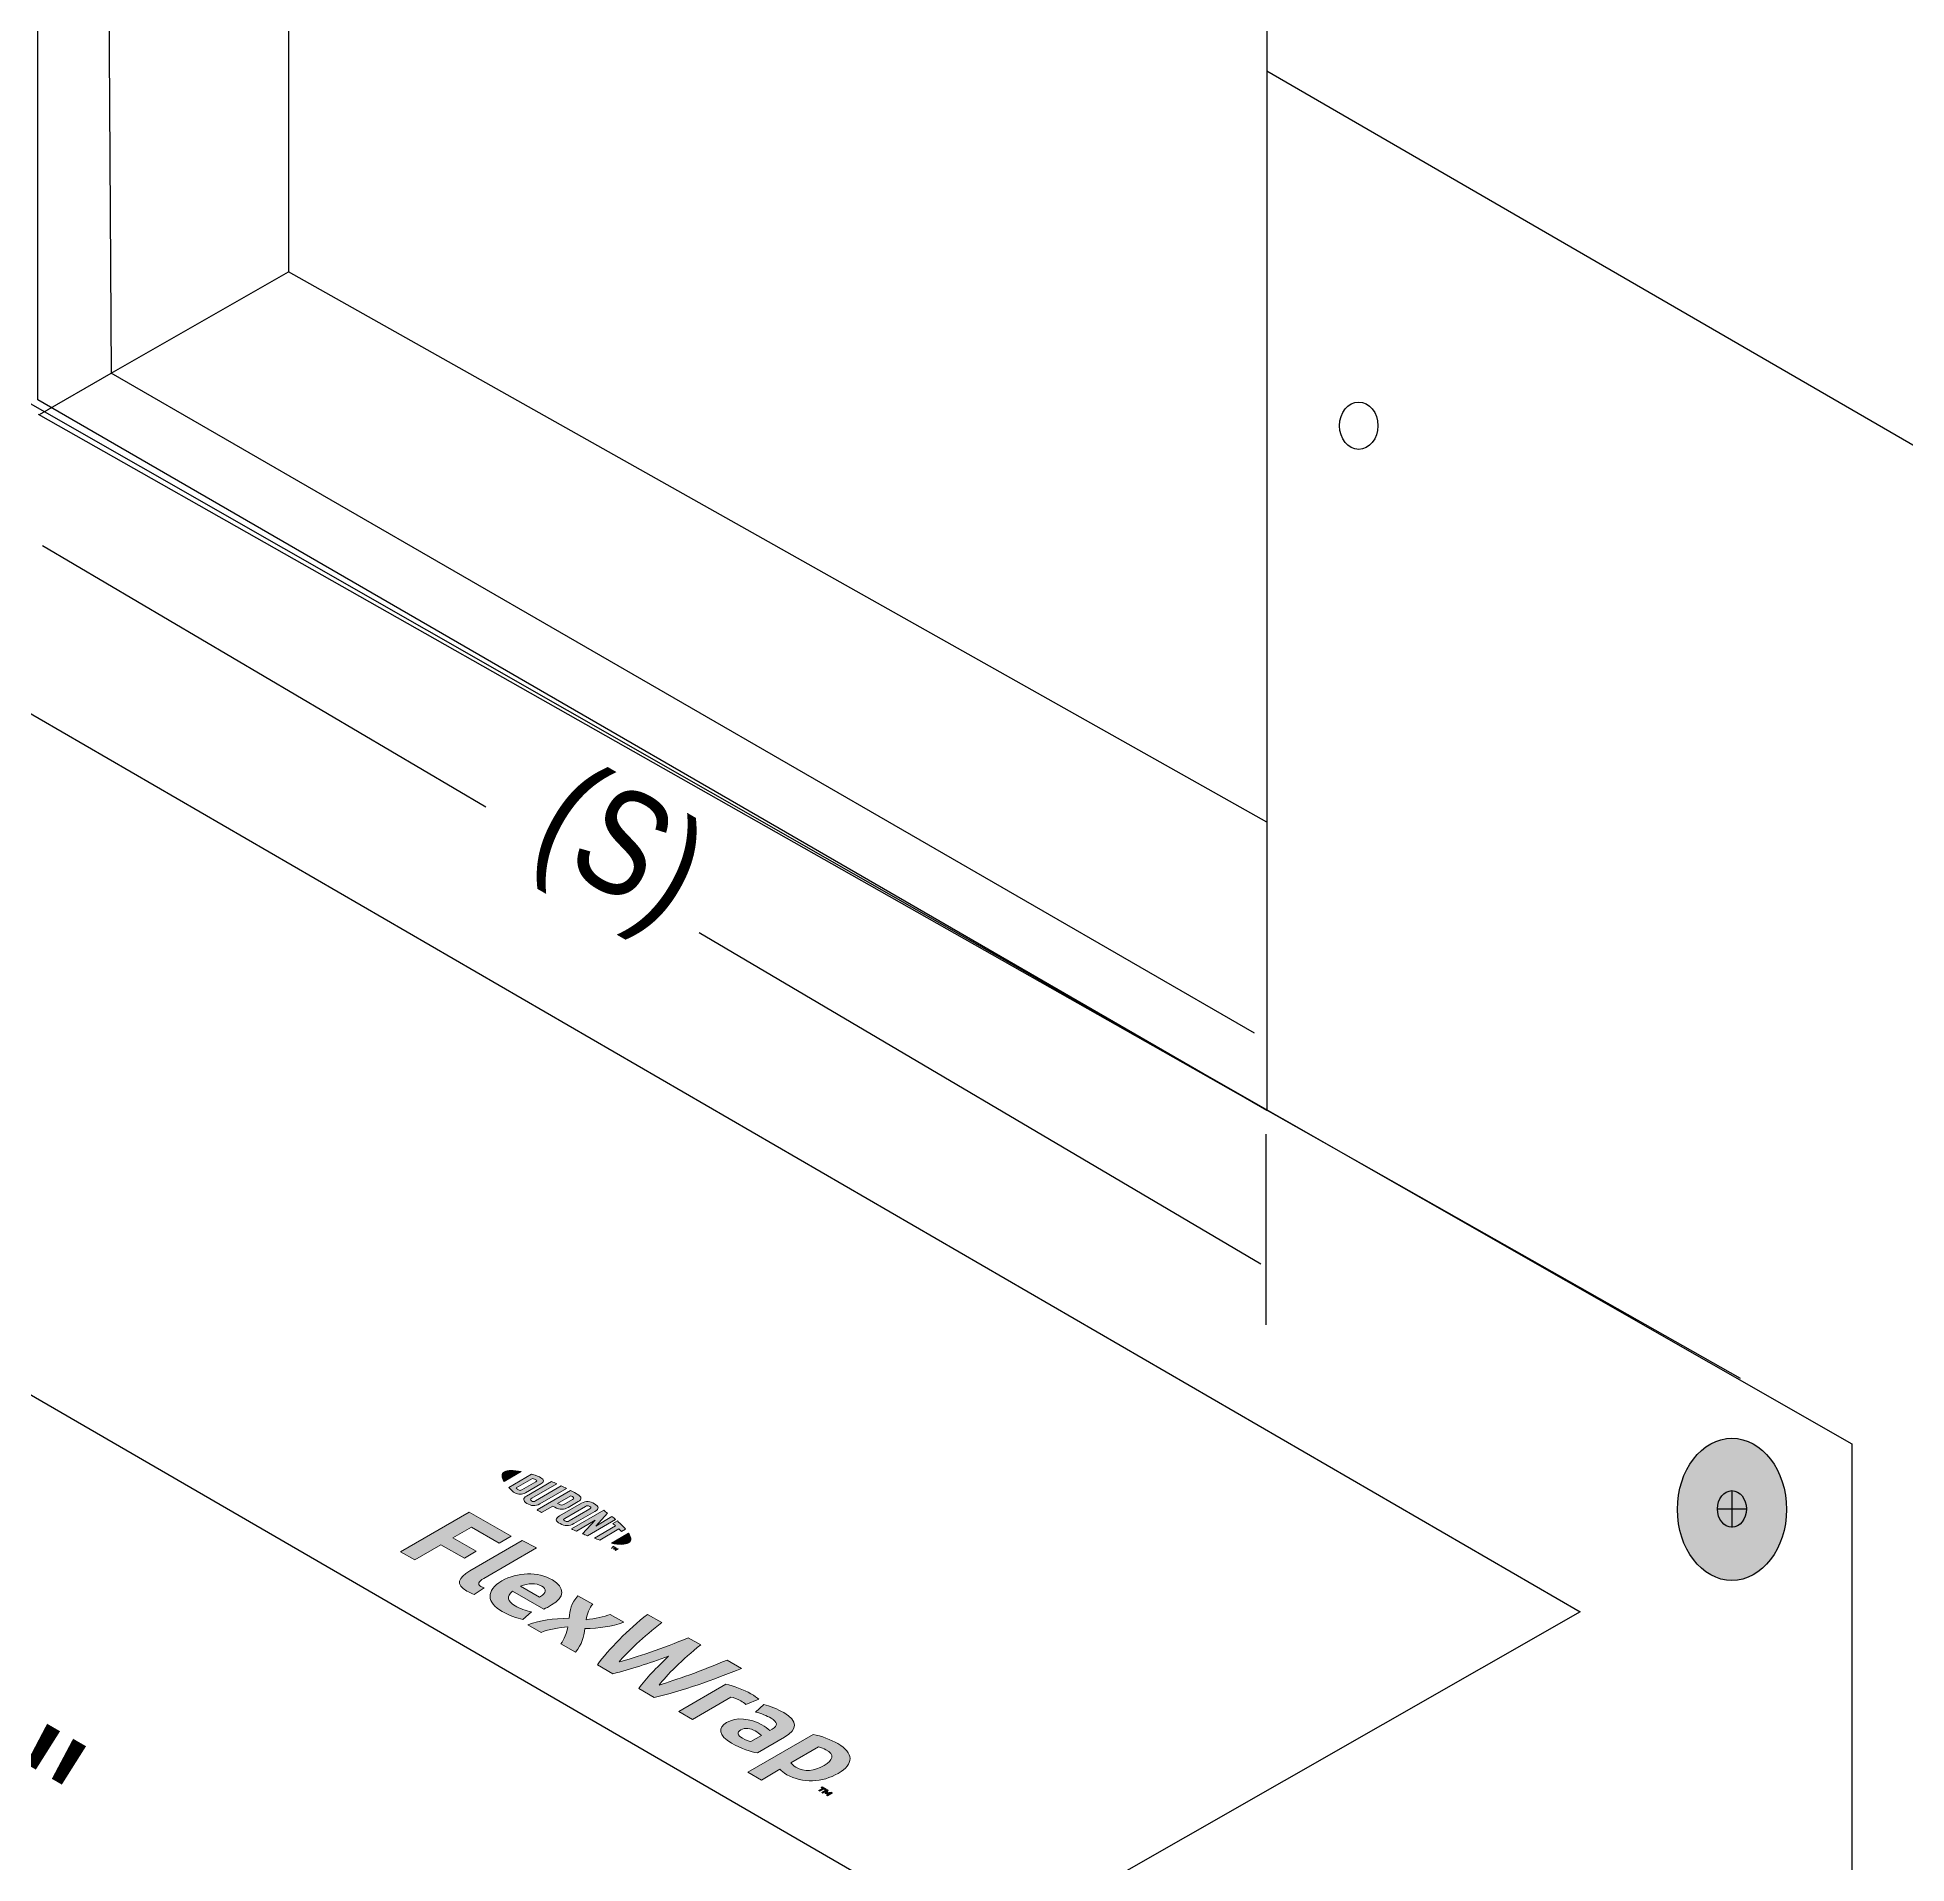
# Model space of a CAD drawing. Extents: x -1140 to 5605, y -816 to 2382.
# Drawn here: x 333.9 to 459.5, y -29.3 to 93.5 of the extents above; entities that cross this region are included whole.
import ezdxf

# ---------------------------------------------------------------- set-up
doc = ezdxf.new("R2010")
doc.units = 0
doc.header["$MEASUREMENT"] = 0
doc.linetypes.add('AI-Linetype-8', pattern=[86.381111, 43.190556, -8.638111, 8.638111, -8.638111, 8.638111, -8.638111])
doc.linetypes.add('AI-Linetype-9', pattern=[86.381111, 43.190556, -8.638111, 8.638111, -8.638111, 8.638111, -8.638111])
for name, color, linetype, lineweight in [('G-ANNO-TTLB', 7, 'Continuous', 0), ('LOGOS', 7, 'Continuous', 0), ('TYVEK', 7, 'Continuous', 0), ('wall scratch', 7, 'Continuous', 0)]:
    doc.layers.add(name, color=color, linetype=linetype, lineweight=lineweight)

# ---------------------------------------------------------------- blocks, each defined once
blk = doc.blocks.new('Block_39')
at = {"layer": 'wall scratch', "color": 18, "lineweight": 25, "true_color": 0x000000}
blk.add_ellipse((422.7, 67.39), major_axis=(0, 1.59), ratio=0.812499, dxfattribs=at)
blk = doc.blocks.new('Block_66')
at = {"layer": 'TYVEK', "color": 1, "lineweight": 25, "true_color": 0xff0000}
for points in [[(352.29, 45.03)], [(434.87, -2.64)]]:
    blk.add_lwpolyline(points, dxfattribs=at)
blk = doc.blocks.new('Block_74')
at = {"layer": 'TYVEK', "color": 2, "lineweight": 25, "true_color": 0xffff00}
for p in [(337.79, 238.32), (415.69, 26.54)]:
    blk.add_line(p, (338.82, 70.93), dxfattribs=at)
blk = doc.blocks.new('Block_75')
at = {"layer": 'TYVEK', "color": 1, "lineweight": 25, "true_color": 0xff0000}
for points in [[(365.79, 49.76)], [(448.37, 2.08)]]:
    blk.add_lwpolyline(points, dxfattribs=at)
blk = doc.blocks.new('Block_451')
at = {"layer": 'LOGOS', "true_color": 0x000000, "transparency": 33554687}
h = blk.add_hatch(color=18, dxfattribs=at)
h.dxf.hatch_style = 2
edge = h.paths.add_edge_path()
edge.add_spline(control_points=[(358.28, -8.33), (358.28, -8.33), (362.89, -5.66), (362.89, -5.66), (362.89, -5.66), (365.72, -7.28), (365.72, -7.28), (365.72, -7.28), (364.92, -7.75), (364.92, -7.75), (364.92, -7.75), (363.04, -6.67), (363.04, -6.67), (363.04, -6.67), (361.79, -7.39), (361.79, -7.39), (361.79, -7.39), (363.37, -8.3), (363.37, -8.3), (363.37, -8.3), (362.57, -8.77), (362.57, -8.77), (362.57, -8.77), (360.99, -7.86), (360.99, -7.86), (360.99, -7.86), (359.23, -8.88), (359.23, -8.88), (359.23, -8.88), (358.28, -8.33), (358.28, -8.33)], knot_values=[0, 0, 0, 0, 1, 1, 1, 2, 2, 2, 3, 3, 3, 4, 4, 4, 5, 5, 5, 6, 6, 6, 7, 7, 7, 8, 8, 8, 9, 9, 9, 10, 10, 10, 10], degree=3, periodic=0)
h = blk.add_hatch(color=18, dxfattribs=at)
h.dxf.hatch_style = 2
edge = h.paths.add_edge_path()
edge.add_spline(control_points=[(363.87, -10.13), (363.52, -10.34), (363.42, -10.5), (363.68, -10.66), (363.75, -10.7), (363.82, -10.73), (363.9, -10.76), (363.9, -10.76), (363.24, -11.21), (363.24, -11.21), (363.09, -11.15), (362.86, -11.05), (362.73, -10.97), (361.96, -10.54), (362.15, -10.07), (362.94, -9.62), (362.94, -9.62), (366.46, -7.57), (366.46, -7.57), (366.46, -7.57), (367.43, -8.07), (367.43, -8.07), (367.43, -8.07), (363.87, -10.13), (363.87, -10.13)], knot_values=[0, 0, 0, 0, 1, 1, 1, 2, 2, 2, 3, 3, 3, 4, 4, 4, 5, 5, 5, 6, 6, 6, 7, 7, 7, 8, 8, 8, 8], degree=3, periodic=0)
h = blk.add_hatch(color=18, dxfattribs=at)
h.dxf.hatch_style = 2
edge = h.paths.add_edge_path()
edge.add_spline(control_points=[(366.35, -10.65), (366.35, -10.65), (367.62, -11.38), (367.62, -11.38), (367.62, -11.38), (367.7, -11.33), (367.7, -11.33), (368.06, -11.12), (368.13, -10.85), (367.77, -10.64), (367.38, -10.42), (366.86, -10.43), (366.35, -10.65)], knot_values=[0, 0, 0, 0, 1, 1, 1, 2, 2, 2, 3, 3, 3, 4, 4, 4, 4], degree=3, periodic=0)
edge = h.paths.add_edge_path()
edge.add_spline(control_points=[(366.51, -12.89), (366.09, -12.8), (365.56, -12.6), (365.12, -12.35), (364.06, -11.74), (364, -10.93), (365.09, -10.29), (366.14, -9.69), (367.52, -9.66), (368.49, -10.22), (369.36, -10.72), (369.32, -11.4), (368.44, -11.91), (368.24, -12.03), (368.06, -12.12), (367.91, -12.19), (367.91, -12.19), (365.81, -10.98), (365.81, -10.98), (365.37, -11.34), (365.45, -11.66), (365.98, -11.96), (366.31, -12.15), (366.69, -12.28), (367.09, -12.38), (367.09, -12.38), (366.51, -12.89), (366.51, -12.89)], knot_values=[0, 0, 0, 0, 1, 1, 1, 2, 2, 2, 3, 3, 3, 4, 4, 4, 5, 5, 5, 6, 6, 6, 7, 7, 7, 8, 8, 8, 9, 9, 9, 9], degree=3, periodic=0)
h = blk.add_hatch(color=18, dxfattribs=at)
h.dxf.hatch_style = 2
edge = h.paths.add_edge_path()
edge.add_spline(control_points=[(369.61, -12.8), (369.65, -12.26), (369.75, -11.79), (370.21, -11.29), (370.21, -11.29), (371.2, -11.86), (371.2, -11.86), (370.99, -12.08), (370.83, -12.51), (370.75, -12.9), (371.36, -12.83), (371.96, -12.72), (372.37, -12.54), (372.37, -12.54), (373.3, -13.07), (373.3, -13.07), (372.44, -13.37), (371.67, -13.48), (370.67, -13.49), (370.61, -14.07), (370.48, -14.53), (370.05, -15.09), (370.05, -15.09), (369.06, -14.52), (369.06, -14.52), (369.29, -14.23), (369.45, -13.75), (369.53, -13.38), (368.92, -13.44), (368.29, -13.54), (367.73, -13.75), (367.73, -13.75), (366.84, -13.24), (366.84, -13.24), (367.69, -12.94), (368.53, -12.81), (369.61, -12.8)], knot_values=[0, 0, 0, 0, 1, 1, 1, 2, 2, 2, 3, 3, 3, 4, 4, 4, 5, 5, 5, 6, 6, 6, 7, 7, 7, 8, 8, 8, 9, 9, 9, 10, 10, 10, 11, 11, 11, 12, 12, 12, 12], degree=3, periodic=0)
h = blk.add_hatch(color=18, dxfattribs=at)
h.dxf.hatch_style = 2
edge = h.paths.add_edge_path()
edge.add_spline(control_points=[(380.23, -15.61), (380.23, -15.61), (381.2, -16.17), (381.2, -16.17), (379.41, -16.91), (377.16, -17.71), (375.34, -18.12), (375.34, -18.12), (374.29, -17.52), (374.29, -17.52), (374.79, -16.86), (375.47, -16.13), (376.3, -15.36), (374.97, -15.84), (373.71, -16.24), (372.56, -16.53), (372.56, -16.53), (371.52, -15.93), (371.52, -15.93), (372.25, -14.89), (373.59, -13.57), (374.88, -12.54), (374.88, -12.54), (375.84, -13.09), (375.84, -13.09), (374.66, -14.01), (373.47, -15.13), (372.97, -15.74), (374.03, -15.45), (375.99, -14.83), (377.61, -14.11), (377.61, -14.11), (378.46, -14.6), (378.46, -14.6), (377.23, -15.54), (376.14, -16.67), (375.67, -17.29), (376.7, -16.99), (378.64, -16.3), (380.23, -15.61)], knot_values=[0, 0, 0, 0, 1, 1, 1, 2, 2, 2, 3, 3, 3, 4, 4, 4, 5, 5, 5, 6, 6, 6, 7, 7, 7, 8, 8, 8, 9, 9, 9, 10, 10, 10, 11, 11, 11, 12, 12, 12, 13, 13, 13, 13], degree=3, periodic=0)
h = blk.add_hatch(color=18, dxfattribs=at)
h.dxf.hatch_style = 2
edge = h.paths.add_edge_path()
edge.add_spline(control_points=[(381.83, -17.88), (382.07, -18.01), (382.27, -18.16), (382.37, -18.25), (382.37, -18.25), (381.49, -18.61), (381.49, -18.61), (381.42, -18.52), (381.29, -18.43), (381.16, -18.35), (380.91, -18.21), (380.7, -18.14), (380.49, -18.1), (380.49, -18.1), (377.91, -19.6), (377.91, -19.6), (377.91, -19.6), (376.99, -19.07), (376.99, -19.07), (376.99, -19.07), (380.15, -17.24), (380.15, -17.24), (380.68, -17.35), (381.35, -17.6), (381.83, -17.88)], knot_values=[0, 0, 0, 0, 1, 1, 1, 2, 2, 2, 3, 3, 3, 4, 4, 4, 5, 5, 5, 6, 6, 6, 7, 7, 7, 8, 8, 8, 8], degree=3, periodic=0)
h = blk.add_hatch(color=18, dxfattribs=at)
h.dxf.hatch_style = 2
edge = h.paths.add_edge_path()
edge.add_spline(control_points=[(381.84, -21.09), (381.84, -21.09), (382.54, -20.68), (382.54, -20.68), (382.42, -20.57), (382.28, -20.47), (382.12, -20.38), (381.82, -20.2), (381.46, -20.13), (381.15, -20.31), (380.87, -20.47), (380.93, -20.67), (381.28, -20.87), (381.48, -20.99), (381.68, -21.06), (381.84, -21.09)], knot_values=[0, 0, 0, 0, 1, 1, 1, 2, 2, 2, 3, 3, 3, 4, 4, 4, 5, 5, 5, 5], degree=3, periodic=0)
edge = h.paths.add_edge_path()
edge.add_spline(control_points=[(380.53, -21.2), (379.62, -20.68), (379.61, -20.16), (380.2, -19.81), (380.85, -19.43), (381.77, -19.52), (382.58, -19.97), (382.76, -20.08), (382.97, -20.23), (383.11, -20.34), (383.11, -20.34), (383.27, -20.25), (383.27, -20.25), (383.67, -20.02), (383.63, -19.78), (383.19, -19.52), (382.89, -19.35), (382.54, -19.2), (382.15, -19.11), (382.15, -19.11), (382.7, -18.6), (382.7, -18.6), (383.1, -18.7), (383.64, -18.91), (384.04, -19.15), (385.02, -19.71), (384.99, -20.28), (384.1, -20.8), (384.1, -20.8), (382.27, -21.86), (382.27, -21.86), (381.86, -21.78), (381.2, -21.58), (380.53, -21.2)], knot_values=[0, 0, 0, 0, 1, 1, 1, 2, 2, 2, 3, 3, 3, 4, 4, 4, 5, 5, 5, 6, 6, 6, 7, 7, 7, 8, 8, 8, 9, 9, 9, 10, 10, 10, 11, 11, 11, 11], degree=3, periodic=0)
h = blk.add_hatch(color=18, dxfattribs=at)
h.dxf.hatch_style = 2
edge = h.paths.add_edge_path()
edge.add_spline(control_points=[(384.86, -22.82), (385.45, -23.15), (386.08, -23.1), (386.75, -22.71), (387.35, -22.36), (387.49, -21.99), (386.88, -21.64), (386.72, -21.55), (386.57, -21.5), (386.37, -21.45), (386.37, -21.45), (384.53, -22.52), (384.53, -22.52), (384.6, -22.62), (384.67, -22.71), (384.86, -22.82)], knot_values=[0, 0, 0, 0, 1, 1, 1, 2, 2, 2, 3, 3, 3, 4, 4, 4, 5, 5, 5, 5], degree=3, periodic=0)
edge = h.paths.add_edge_path()
edge.add_spline(control_points=[(384.26, -23.32), (384.03, -23.19), (383.89, -23.08), (383.79, -22.95), (383.79, -22.95), (382.54, -23.68), (382.54, -23.68), (382.54, -23.68), (381.63, -23.16), (381.63, -23.16), (381.63, -23.16), (386.02, -20.61), (386.02, -20.61), (386.57, -20.72), (387.21, -20.96), (387.68, -21.23), (388.77, -21.86), (388.76, -22.62), (387.71, -23.23), (386.63, -23.85), (385.3, -23.92), (384.26, -23.32)], knot_values=[0, 0, 0, 0, 1, 1, 1, 2, 2, 2, 3, 3, 3, 4, 4, 4, 5, 5, 5, 6, 6, 6, 7, 7, 7, 7], degree=3, periodic=0)
h = blk.add_hatch(color=18, dxfattribs=at)
h.dxf.hatch_style = 2
edge = h.paths.add_edge_path()
edge.add_spline(control_points=[(387.03, -24.38), (386.99, -24.44), (386.96, -24.49), (386.94, -24.55), (387.04, -24.54), (387.12, -24.52), (387.24, -24.49), (387.24, -24.49), (387.33, -24.55), (387.33, -24.55), (387.33, -24.55), (386.99, -24.75), (386.99, -24.75), (386.99, -24.75), (386.91, -24.7), (386.91, -24.7), (386.91, -24.7), (387.07, -24.61), (387.07, -24.61), (387.07, -24.61), (387.12, -24.58), (387.12, -24.58), (387.05, -24.59), (386.96, -24.61), (386.89, -24.61), (386.89, -24.61), (386.83, -24.58), (386.83, -24.58), (386.84, -24.54), (386.86, -24.49), (386.89, -24.44), (386.89, -24.44), (386.84, -24.47), (386.84, -24.47), (386.84, -24.47), (386.68, -24.57), (386.68, -24.57), (386.68, -24.57), (386.6, -24.52), (386.6, -24.52), (386.6, -24.52), (386.94, -24.32), (386.94, -24.32), (386.94, -24.32), (387.03, -24.38), (387.03, -24.38)], knot_values=[0, 0, 0, 0, 1, 1, 1, 2, 2, 2, 3, 3, 3, 4, 4, 4, 5, 5, 5, 6, 6, 6, 7, 7, 7, 8, 8, 8, 9, 9, 9, 10, 10, 10, 11, 11, 11, 12, 12, 12, 13, 13, 13, 14, 14, 14, 15, 15, 15, 15], degree=3, periodic=0)
edge = h.paths.add_edge_path()
edge.add_spline(control_points=[(386.64, -24.24), (386.64, -24.24), (386.55, -24.18), (386.55, -24.18), (386.55, -24.18), (386.62, -24.14), (386.62, -24.14), (386.62, -24.14), (386.9, -24.3), (386.9, -24.3), (386.9, -24.3), (386.82, -24.34), (386.82, -24.34), (386.82, -24.34), (386.73, -24.29), (386.73, -24.29), (386.73, -24.29), (386.47, -24.44), (386.47, -24.44), (386.47, -24.44), (386.37, -24.39), (386.37, -24.39), (386.37, -24.39), (386.64, -24.24), (386.64, -24.24)], knot_values=[0, 0, 0, 0, 1, 1, 1, 2, 2, 2, 3, 3, 3, 4, 4, 4, 5, 5, 5, 6, 6, 6, 7, 7, 7, 8, 8, 8, 8], degree=3, periodic=0)
at = {"layer": 'LOGOS'}
for points, knots in [([(358.28, -8.33), (358.28, -8.33), (362.89, -5.66), (362.89, -5.66), (362.89, -5.66), (365.72, -7.28), (365.72, -7.28), (365.72, -7.28), (364.92, -7.75), (364.92, -7.75), (364.92, -7.75), (363.04, -6.67), (363.04, -6.67), (363.04, -6.67), (361.79, -7.39), (361.79, -7.39), (361.79, -7.39), (363.37, -8.3), (363.37, -8.3), (363.37, -8.3), (362.57, -8.77), (362.57, -8.77), (362.57, -8.77), (360.99, -7.86), (360.99, -7.86), (360.99, -7.86), (359.23, -8.88), (359.23, -8.88), (359.23, -8.88), (358.28, -8.33), (358.28, -8.33)], [0, 0, 0, 0, 1, 1, 1, 2, 2, 2, 3, 3, 3, 4, 4, 4, 5, 5, 5, 6, 6, 6, 7, 7, 7, 8, 8, 8, 9, 9, 9, 10, 10, 10, 10]), ([(363.87, -10.13), (363.52, -10.34), (363.42, -10.5), (363.68, -10.66), (363.75, -10.7), (363.82, -10.73), (363.9, -10.76), (363.9, -10.76), (363.24, -11.21), (363.24, -11.21), (363.09, -11.15), (362.86, -11.05), (362.73, -10.97), (361.96, -10.54), (362.15, -10.07), (362.94, -9.62), (362.94, -9.62), (366.46, -7.57), (366.46, -7.57), (366.46, -7.57), (367.43, -8.07), (367.43, -8.07), (367.43, -8.07), (363.87, -10.13), (363.87, -10.13)], [0, 0, 0, 0, 1, 1, 1, 2, 2, 2, 3, 3, 3, 4, 4, 4, 5, 5, 5, 6, 6, 6, 7, 7, 7, 8, 8, 8, 8]), ([(366.51, -12.89), (366.09, -12.8), (365.56, -12.6), (365.12, -12.35), (364.06, -11.74), (364, -10.93), (365.09, -10.29), (366.14, -9.69), (367.52, -9.66), (368.49, -10.22), (369.36, -10.72), (369.32, -11.4), (368.44, -11.91), (368.24, -12.03), (368.06, -12.12), (367.91, -12.19), (367.91, -12.19), (365.81, -10.98), (365.81, -10.98), (365.37, -11.34), (365.45, -11.66), (365.98, -11.96), (366.31, -12.15), (366.69, -12.28), (367.09, -12.38), (367.09, -12.38), (366.51, -12.89), (366.51, -12.89)], [0, 0, 0, 0, 1, 1, 1, 2, 2, 2, 3, 3, 3, 4, 4, 4, 5, 5, 5, 6, 6, 6, 7, 7, 7, 8, 8, 8, 9, 9, 9, 9]), ([(366.35, -10.65), (366.35, -10.65), (367.62, -11.38), (367.62, -11.38), (367.62, -11.38), (367.7, -11.33), (367.7, -11.33), (368.06, -11.12), (368.13, -10.85), (367.77, -10.64), (367.38, -10.42), (366.86, -10.43), (366.35, -10.65)], [0, 0, 0, 0, 1, 1, 1, 2, 2, 2, 3, 3, 3, 4, 4, 4, 4]), ([(369.61, -12.8), (369.65, -12.26), (369.75, -11.79), (370.21, -11.29), (370.21, -11.29), (371.2, -11.86), (371.2, -11.86), (370.99, -12.08), (370.83, -12.51), (370.75, -12.9), (371.36, -12.83), (371.96, -12.72), (372.37, -12.54), (372.37, -12.54), (373.3, -13.07), (373.3, -13.07), (372.44, -13.37), (371.67, -13.48), (370.67, -13.49), (370.61, -14.07), (370.48, -14.53), (370.05, -15.09), (370.05, -15.09), (369.06, -14.52), (369.06, -14.52), (369.29, -14.23), (369.45, -13.75), (369.53, -13.38), (368.92, -13.44), (368.29, -13.54), (367.73, -13.75), (367.73, -13.75), (366.84, -13.24), (366.84, -13.24), (367.69, -12.94), (368.53, -12.81), (369.61, -12.8)], [0, 0, 0, 0, 1, 1, 1, 2, 2, 2, 3, 3, 3, 4, 4, 4, 5, 5, 5, 6, 6, 6, 7, 7, 7, 8, 8, 8, 9, 9, 9, 10, 10, 10, 11, 11, 11, 12, 12, 12, 12]), ([(380.23, -15.61), (380.23, -15.61), (381.2, -16.17), (381.2, -16.17), (379.41, -16.91), (377.16, -17.71), (375.34, -18.12), (375.34, -18.12), (374.29, -17.52), (374.29, -17.52), (374.79, -16.86), (375.47, -16.13), (376.3, -15.36), (374.97, -15.84), (373.71, -16.24), (372.56, -16.53), (372.56, -16.53), (371.52, -15.93), (371.52, -15.93), (372.25, -14.89), (373.59, -13.57), (374.88, -12.54), (374.88, -12.54), (375.84, -13.09), (375.84, -13.09), (374.66, -14.01), (373.47, -15.13), (372.97, -15.74), (374.03, -15.45), (375.99, -14.83), (377.61, -14.11), (377.61, -14.11), (378.46, -14.6), (378.46, -14.6), (377.23, -15.54), (376.14, -16.67), (375.67, -17.29), (376.7, -16.99), (378.64, -16.3), (380.23, -15.61)], [0, 0, 0, 0, 1, 1, 1, 2, 2, 2, 3, 3, 3, 4, 4, 4, 5, 5, 5, 6, 6, 6, 7, 7, 7, 8, 8, 8, 9, 9, 9, 10, 10, 10, 11, 11, 11, 12, 12, 12, 13, 13, 13, 13]), ([(381.83, -17.88), (382.07, -18.01), (382.27, -18.16), (382.37, -18.25), (382.37, -18.25), (381.49, -18.61), (381.49, -18.61), (381.42, -18.52), (381.29, -18.43), (381.16, -18.35), (380.91, -18.21), (380.7, -18.14), (380.49, -18.1), (380.49, -18.1), (377.91, -19.6), (377.91, -19.6), (377.91, -19.6), (376.99, -19.07), (376.99, -19.07), (376.99, -19.07), (380.15, -17.24), (380.15, -17.24), (380.68, -17.35), (381.35, -17.6), (381.83, -17.88)], [0, 0, 0, 0, 1, 1, 1, 2, 2, 2, 3, 3, 3, 4, 4, 4, 5, 5, 5, 6, 6, 6, 7, 7, 7, 8, 8, 8, 8]), ([(380.53, -21.2), (379.62, -20.68), (379.61, -20.16), (380.2, -19.81), (380.85, -19.43), (381.77, -19.52), (382.58, -19.97), (382.76, -20.08), (382.97, -20.23), (383.11, -20.34), (383.11, -20.34), (383.27, -20.25), (383.27, -20.25), (383.67, -20.02), (383.63, -19.78), (383.19, -19.52), (382.89, -19.35), (382.54, -19.2), (382.15, -19.11), (382.15, -19.11), (382.7, -18.6), (382.7, -18.6), (383.1, -18.7), (383.64, -18.91), (384.04, -19.15), (385.02, -19.71), (384.99, -20.28), (384.1, -20.8), (384.1, -20.8), (382.27, -21.86), (382.27, -21.86), (381.86, -21.78), (381.2, -21.58), (380.53, -21.2)], [0, 0, 0, 0, 1, 1, 1, 2, 2, 2, 3, 3, 3, 4, 4, 4, 5, 5, 5, 6, 6, 6, 7, 7, 7, 8, 8, 8, 9, 9, 9, 10, 10, 10, 11, 11, 11, 11]), ([(381.84, -21.09), (381.84, -21.09), (382.54, -20.68), (382.54, -20.68), (382.42, -20.57), (382.28, -20.47), (382.12, -20.38), (381.82, -20.2), (381.46, -20.13), (381.15, -20.31), (380.87, -20.47), (380.93, -20.67), (381.28, -20.87), (381.48, -20.99), (381.68, -21.06), (381.84, -21.09)], [0, 0, 0, 0, 1, 1, 1, 2, 2, 2, 3, 3, 3, 4, 4, 4, 5, 5, 5, 5]), ([(384.26, -23.32), (384.03, -23.19), (383.89, -23.08), (383.79, -22.95), (383.79, -22.95), (382.54, -23.68), (382.54, -23.68), (382.54, -23.68), (381.63, -23.16), (381.63, -23.16), (381.63, -23.16), (386.02, -20.61), (386.02, -20.61), (386.57, -20.72), (387.21, -20.96), (387.68, -21.23), (388.77, -21.86), (388.76, -22.62), (387.71, -23.23), (386.63, -23.85), (385.3, -23.92), (384.26, -23.32)], [0, 0, 0, 0, 1, 1, 1, 2, 2, 2, 3, 3, 3, 4, 4, 4, 5, 5, 5, 6, 6, 6, 7, 7, 7, 7]), ([(384.86, -22.82), (385.45, -23.15), (386.08, -23.1), (386.75, -22.71), (387.35, -22.36), (387.49, -21.99), (386.88, -21.64), (386.72, -21.55), (386.57, -21.5), (386.37, -21.45), (386.37, -21.45), (384.53, -22.52), (384.53, -22.52), (384.6, -22.62), (384.67, -22.71), (384.86, -22.82)], [0, 0, 0, 0, 1, 1, 1, 2, 2, 2, 3, 3, 3, 4, 4, 4, 5, 5, 5, 5]), ([(386.64, -24.24), (386.64, -24.24), (386.55, -24.18), (386.55, -24.18), (386.55, -24.18), (386.62, -24.14), (386.62, -24.14), (386.62, -24.14), (386.9, -24.3), (386.9, -24.3), (386.9, -24.3), (386.82, -24.34), (386.82, -24.34), (386.82, -24.34), (386.73, -24.29), (386.73, -24.29), (386.73, -24.29), (386.47, -24.44), (386.47, -24.44), (386.47, -24.44), (386.37, -24.39), (386.37, -24.39), (386.37, -24.39), (386.64, -24.24), (386.64, -24.24)], [0, 0, 0, 0, 1, 1, 1, 2, 2, 2, 3, 3, 3, 4, 4, 4, 5, 5, 5, 6, 6, 6, 7, 7, 7, 8, 8, 8, 8]), ([(387.03, -24.38), (386.99, -24.44), (386.96, -24.49), (386.94, -24.55), (387.04, -24.54), (387.12, -24.52), (387.24, -24.49), (387.24, -24.49), (387.33, -24.55), (387.33, -24.55), (387.33, -24.55), (386.99, -24.75), (386.99, -24.75), (386.99, -24.75), (386.91, -24.7), (386.91, -24.7), (386.91, -24.7), (387.07, -24.61), (387.07, -24.61), (387.07, -24.61), (387.12, -24.58), (387.12, -24.58), (387.05, -24.59), (386.96, -24.61), (386.89, -24.61), (386.89, -24.61), (386.83, -24.58), (386.83, -24.58), (386.84, -24.54), (386.86, -24.49), (386.89, -24.44), (386.89, -24.44), (386.84, -24.47), (386.84, -24.47), (386.84, -24.47), (386.68, -24.57), (386.68, -24.57), (386.68, -24.57), (386.6, -24.52), (386.6, -24.52), (386.6, -24.52), (386.94, -24.32), (386.94, -24.32), (386.94, -24.32), (387.03, -24.38), (387.03, -24.38)], [0, 0, 0, 0, 1, 1, 1, 2, 2, 2, 3, 3, 3, 4, 4, 4, 5, 5, 5, 6, 6, 6, 7, 7, 7, 8, 8, 8, 9, 9, 9, 10, 10, 10, 11, 11, 11, 12, 12, 12, 13, 13, 13, 14, 14, 14, 15, 15, 15, 15])]:
    blk.add_open_spline(points, degree=3, knots=knots, dxfattribs=at)
blk = doc.blocks.new('Block_452')
at = {"layer": 'LOGOS', "true_color": 0x000000, "transparency": 33554687}
h = blk.add_hatch(color=18, dxfattribs=at)
h.dxf.hatch_style = 2
edge = h.paths.add_edge_path()
edge.add_spline(control_points=[(365.26, -2.95), (365.05, -3.07), (365.05, -3.3), (365.25, -3.61), (365.25, -3.61), (366.4, -2.94), (366.4, -2.94), (365.87, -2.83), (365.47, -2.83), (365.26, -2.95)], knot_values=[0, 0, 0, 0, 1, 1, 1, 2, 2, 2, 3, 3, 3, 3], degree=3, periodic=0)
h = blk.add_hatch(color=18, dxfattribs=at)
h.dxf.hatch_style = 2
edge = h.paths.add_edge_path()
edge.add_spline(control_points=[(366.44, -4.17), (366.35, -4.22), (366.27, -4.21), (366.21, -4.17), (366.16, -4.15), (366.1, -4.09), (366.05, -4.04), (366.05, -4.04), (367.16, -3.4), (367.16, -3.4), (367.24, -3.43), (367.33, -3.46), (367.38, -3.49), (367.45, -3.53), (367.47, -3.58), (367.38, -3.63), (367.38, -3.63), (366.44, -4.17), (366.44, -4.17)], knot_values=[0, 0, 0, 0, 1, 1, 1, 2, 2, 2, 3, 3, 3, 4, 4, 4, 5, 5, 5, 6, 6, 6, 6], degree=3, periodic=0)
edge = h.paths.add_edge_path()
edge.add_spline(control_points=[(367.71, -3.35), (367.61, -3.29), (367.44, -3.22), (367.09, -3.12), (367.09, -3.12), (365.56, -4.01), (365.56, -4.01), (365.72, -4.18), (365.86, -4.31), (365.96, -4.37), (366.19, -4.5), (366.46, -4.49), (366.69, -4.36), (366.69, -4.36), (367.71, -3.77), (367.71, -3.77), (367.94, -3.64), (367.95, -3.48), (367.71, -3.35)], knot_values=[0, 0, 0, 0, 1, 1, 1, 2, 2, 2, 3, 3, 3, 4, 4, 4, 5, 5, 5, 6, 6, 6, 6], degree=3, periodic=0)
h = blk.add_hatch(color=18, dxfattribs=at)
h.dxf.hatch_style = 2
edge = h.paths.add_edge_path()
edge.add_spline(control_points=[(367.36, -4.91), (367.27, -4.96), (367.19, -4.98), (367.09, -4.9), (366.99, -4.83), (367.01, -4.79), (367.11, -4.73), (367.11, -4.73), (368.78, -3.76), (368.78, -3.76), (368.7, -3.72), (368.52, -3.64), (368.44, -3.61), (368.44, -3.61), (366.75, -4.59), (366.75, -4.59), (366.48, -4.74), (366.51, -4.88), (366.78, -5.08), (367.04, -5.26), (367.36, -5.28), (367.65, -5.11), (367.65, -5.11), (369.44, -4.07), (369.44, -4.07), (369.37, -4.04), (369.16, -3.94), (369.09, -3.9), (369.09, -3.9), (367.36, -4.91), (367.36, -4.91)], knot_values=[0, 0, 0, 0, 1, 1, 1, 2, 2, 2, 3, 3, 3, 4, 4, 4, 5, 5, 5, 6, 6, 6, 7, 7, 7, 8, 8, 8, 9, 9, 9, 10, 10, 10, 10], degree=3, periodic=0)
h = blk.add_hatch(color=18, dxfattribs=at)
h.dxf.hatch_style = 2
edge = h.paths.add_edge_path()
edge.add_spline(control_points=[(369.26, -5.15), (369.16, -5.21), (369.08, -5.21), (368.95, -5.14), (368.95, -5.14), (368.83, -5.08), (368.83, -5.08), (368.83, -5.08), (369.72, -4.56), (369.72, -4.56), (369.77, -4.59), (369.8, -4.6), (369.83, -4.62), (369.97, -4.7), (369.95, -4.75), (369.85, -4.81), (369.85, -4.81), (369.26, -5.15), (369.26, -5.15)], knot_values=[0, 0, 0, 0, 1, 1, 1, 2, 2, 2, 3, 3, 3, 4, 4, 4, 5, 5, 5, 6, 6, 6, 6], degree=3, periodic=0)
edge = h.paths.add_edge_path()
edge.add_spline(control_points=[(370.16, -4.45), (370.11, -4.42), (369.9, -4.31), (369.7, -4.21), (369.7, -4.21), (367.46, -5.51), (367.46, -5.51), (367.51, -5.55), (367.67, -5.65), (367.76, -5.7), (367.76, -5.7), (368.52, -5.26), (368.52, -5.26), (368.52, -5.26), (368.65, -5.33), (368.65, -5.33), (368.98, -5.52), (369.27, -5.51), (369.55, -5.35), (369.55, -5.35), (370.22, -4.96), (370.22, -4.96), (370.49, -4.8), (370.48, -4.63), (370.16, -4.45)], knot_values=[0, 0, 0, 0, 1, 1, 1, 2, 2, 2, 3, 3, 3, 4, 4, 4, 5, 5, 5, 6, 6, 6, 7, 7, 7, 8, 8, 8, 8], degree=3, periodic=0)
h = blk.add_hatch(color=18, dxfattribs=at)
h.dxf.hatch_style = 2
edge = h.paths.add_edge_path()
edge.add_spline(control_points=[(369.61, -6.26), (369.52, -6.31), (369.44, -6.32), (369.33, -6.26), (369.21, -6.19), (369.23, -6.14), (369.32, -6.09), (369.32, -6.09), (370.72, -5.28), (370.72, -5.28), (370.81, -5.22), (370.89, -5.21), (371.01, -5.28), (371.11, -5.35), (371.1, -5.39), (371.01, -5.44), (371.01, -5.44), (369.61, -6.26), (369.61, -6.26)], knot_values=[0, 0, 0, 0, 1, 1, 1, 2, 2, 2, 3, 3, 3, 4, 4, 4, 5, 5, 5, 6, 6, 6, 6], degree=3, periodic=0)
edge = h.paths.add_edge_path()
edge.add_spline(control_points=[(371.32, -5.1), (371.04, -4.92), (370.73, -4.9), (370.44, -5.07), (370.44, -5.07), (368.97, -5.92), (368.97, -5.92), (368.66, -6.1), (368.69, -6.27), (369.01, -6.44), (369.33, -6.61), (369.6, -6.63), (369.94, -6.44), (369.94, -6.44), (371.34, -5.62), (371.34, -5.62), (371.66, -5.44), (371.62, -5.29), (371.32, -5.1)], knot_values=[0, 0, 0, 0, 1, 1, 1, 2, 2, 2, 3, 3, 3, 4, 4, 4, 5, 5, 5, 6, 6, 6, 6], degree=3, periodic=0)
h = blk.add_hatch(color=18, dxfattribs=at)
h.dxf.hatch_style = 2
edge = h.paths.add_edge_path()
edge.add_spline(control_points=[(371.42, -6.6), (371.42, -6.6), (372.2, -5.73), (372.2, -5.73), (372.12, -5.67), (372.02, -5.6), (371.94, -5.54), (371.94, -5.54), (369.78, -6.79), (369.78, -6.79), (369.85, -6.83), (370.03, -6.91), (370.12, -6.95), (370.12, -6.95), (371.37, -6.2), (371.37, -6.2), (371.37, -6.2), (370.52, -7.12), (370.52, -7.12), (370.61, -7.16), (370.75, -7.21), (370.84, -7.25), (370.84, -7.25), (372.73, -6.15), (372.73, -6.15), (372.67, -6.09), (372.55, -6), (372.49, -5.95), (372.49, -5.95), (371.42, -6.6), (371.42, -6.6)], knot_values=[0, 0, 0, 0, 1, 1, 1, 2, 2, 2, 3, 3, 3, 4, 4, 4, 5, 5, 5, 6, 6, 6, 7, 7, 7, 8, 8, 8, 9, 9, 9, 10, 10, 10, 10], degree=3, periodic=0)
h = blk.add_hatch(color=18, dxfattribs=at)
h.dxf.hatch_style = 2
edge = h.paths.add_edge_path()
edge.add_spline(control_points=[(372.56, -6.43), (372.62, -6.48), (372.69, -6.54), (372.74, -6.59), (372.74, -6.59), (371.31, -7.42), (371.31, -7.42), (371.4, -7.45), (371.56, -7.51), (371.67, -7.54), (371.67, -7.54), (372.96, -6.79), (372.96, -6.79), (373.02, -6.85), (373.08, -6.91), (373.13, -6.96), (373.13, -6.96), (373.41, -6.8), (373.41, -6.8), (373.26, -6.63), (373.08, -6.45), (372.86, -6.26), (372.86, -6.26), (372.56, -6.43), (372.56, -6.43)], knot_values=[0, 0, 0, 0, 1, 1, 1, 2, 2, 2, 3, 3, 3, 4, 4, 4, 5, 5, 5, 6, 6, 6, 7, 7, 7, 8, 8, 8, 8], degree=3, periodic=0)
h = blk.add_hatch(color=18, dxfattribs=at)
h.dxf.hatch_style = 2
edge = h.paths.add_edge_path()
edge.add_spline(control_points=[(373.61, -7.74), (373.39, -7.86), (372.99, -7.86), (372.46, -7.75), (372.46, -7.75), (373.61, -7.08), (373.61, -7.08), (373.81, -7.39), (373.82, -7.62), (373.61, -7.74)], knot_values=[0, 0, 0, 0, 1, 1, 1, 2, 2, 2, 3, 3, 3, 3], degree=3, periodic=0)
h = blk.add_hatch(color=18, dxfattribs=at)
h.dxf.hatch_style = 2
edge = h.paths.add_edge_path()
edge.add_spline(control_points=[(372.74, -8.05), (372.74, -8.05), (372.78, -8.07), (372.78, -8.07), (372.78, -8.07), (372.75, -8.14), (372.75, -8.14), (372.75, -8.14), (372.88, -8.13), (372.88, -8.13), (372.88, -8.13), (372.91, -8.15), (372.91, -8.15), (372.91, -8.15), (372.74, -8.24), (372.74, -8.24), (372.74, -8.24), (372.71, -8.22), (372.71, -8.22), (372.71, -8.22), (372.83, -8.16), (372.83, -8.16), (372.83, -8.16), (372.7, -8.17), (372.7, -8.17), (372.7, -8.17), (372.7, -8.17), (372.7, -8.17), (372.7, -8.17), (372.72, -8.09), (372.72, -8.09), (372.72, -8.09), (372.61, -8.16), (372.61, -8.16), (372.61, -8.16), (372.57, -8.14), (372.57, -8.14), (372.57, -8.14), (372.74, -8.05), (372.74, -8.05)], knot_values=[0, 0, 0, 0, 1, 1, 1, 2, 2, 2, 3, 3, 3, 4, 4, 4, 5, 5, 5, 6, 6, 6, 7, 7, 7, 8, 8, 8, 9, 9, 9, 10, 10, 10, 11, 11, 11, 12, 12, 12, 13, 13, 13, 13], degree=3, periodic=0)
edge = h.paths.add_edge_path()
edge.add_spline(control_points=[(372.59, -8), (372.59, -8), (372.54, -7.97), (372.54, -7.97), (372.54, -7.97), (372.57, -7.95), (372.57, -7.95), (372.57, -7.95), (372.7, -8.03), (372.7, -8.03), (372.7, -8.03), (372.68, -8.04), (372.68, -8.04), (372.68, -8.04), (372.62, -8.01), (372.62, -8.01), (372.62, -8.01), (372.49, -8.09), (372.49, -8.09), (372.49, -8.09), (372.45, -8.08), (372.45, -8.08), (372.45, -8.08), (372.59, -8), (372.59, -8)], knot_values=[0, 0, 0, 0, 1, 1, 1, 2, 2, 2, 3, 3, 3, 4, 4, 4, 5, 5, 5, 6, 6, 6, 7, 7, 7, 8, 8, 8, 8], degree=3, periodic=0)
at = {"layer": 'LOGOS'}
for points, knots in [([(365.26, -2.95), (365.05, -3.07), (365.05, -3.3), (365.25, -3.61), (365.25, -3.61), (366.4, -2.94), (366.4, -2.94), (365.87, -2.83), (365.47, -2.83), (365.26, -2.95)], [0, 0, 0, 0, 1, 1, 1, 2, 2, 2, 3, 3, 3, 3]), ([(367.71, -3.35), (367.61, -3.29), (367.44, -3.22), (367.09, -3.12), (367.09, -3.12), (365.56, -4.01), (365.56, -4.01), (365.72, -4.18), (365.86, -4.31), (365.96, -4.37), (366.19, -4.5), (366.46, -4.49), (366.69, -4.36), (366.69, -4.36), (367.71, -3.77), (367.71, -3.77), (367.94, -3.64), (367.95, -3.48), (367.71, -3.35)], [0, 0, 0, 0, 1, 1, 1, 2, 2, 2, 3, 3, 3, 4, 4, 4, 5, 5, 5, 6, 6, 6, 6]), ([(366.44, -4.17), (366.35, -4.22), (366.27, -4.21), (366.21, -4.17), (366.16, -4.15), (366.1, -4.09), (366.05, -4.04), (366.05, -4.04), (367.16, -3.4), (367.16, -3.4), (367.24, -3.43), (367.33, -3.46), (367.38, -3.49), (367.45, -3.53), (367.47, -3.58), (367.38, -3.63), (367.38, -3.63), (366.44, -4.17), (366.44, -4.17)], [0, 0, 0, 0, 1, 1, 1, 2, 2, 2, 3, 3, 3, 4, 4, 4, 5, 5, 5, 6, 6, 6, 6]), ([(367.36, -4.91), (367.27, -4.96), (367.19, -4.98), (367.09, -4.9), (366.99, -4.83), (367.01, -4.79), (367.11, -4.73), (367.11, -4.73), (368.78, -3.76), (368.78, -3.76), (368.7, -3.72), (368.52, -3.64), (368.44, -3.61), (368.44, -3.61), (366.75, -4.59), (366.75, -4.59), (366.48, -4.74), (366.51, -4.88), (366.78, -5.08), (367.04, -5.26), (367.36, -5.28), (367.65, -5.11), (367.65, -5.11), (369.44, -4.07), (369.44, -4.07), (369.37, -4.04), (369.16, -3.94), (369.09, -3.9), (369.09, -3.9), (367.36, -4.91), (367.36, -4.91)], [0, 0, 0, 0, 1, 1, 1, 2, 2, 2, 3, 3, 3, 4, 4, 4, 5, 5, 5, 6, 6, 6, 7, 7, 7, 8, 8, 8, 9, 9, 9, 10, 10, 10, 10]), ([(370.16, -4.45), (370.11, -4.42), (369.9, -4.31), (369.7, -4.21), (369.7, -4.21), (367.46, -5.51), (367.46, -5.51), (367.51, -5.55), (367.67, -5.65), (367.76, -5.7), (367.76, -5.7), (368.52, -5.26), (368.52, -5.26), (368.52, -5.26), (368.65, -5.33), (368.65, -5.33), (368.98, -5.52), (369.27, -5.51), (369.55, -5.35), (369.55, -5.35), (370.22, -4.96), (370.22, -4.96), (370.49, -4.8), (370.48, -4.63), (370.16, -4.45)], [0, 0, 0, 0, 1, 1, 1, 2, 2, 2, 3, 3, 3, 4, 4, 4, 5, 5, 5, 6, 6, 6, 7, 7, 7, 8, 8, 8, 8]), ([(371.32, -5.1), (371.04, -4.92), (370.73, -4.9), (370.44, -5.07), (370.44, -5.07), (368.97, -5.92), (368.97, -5.92), (368.66, -6.1), (368.69, -6.27), (369.01, -6.44), (369.33, -6.61), (369.6, -6.63), (369.94, -6.44), (369.94, -6.44), (371.34, -5.62), (371.34, -5.62), (371.66, -5.44), (371.62, -5.29), (371.32, -5.1)], [0, 0, 0, 0, 1, 1, 1, 2, 2, 2, 3, 3, 3, 4, 4, 4, 5, 5, 5, 6, 6, 6, 6]), ([(369.26, -5.15), (369.16, -5.21), (369.08, -5.21), (368.95, -5.14), (368.95, -5.14), (368.83, -5.08), (368.83, -5.08), (368.83, -5.08), (369.72, -4.56), (369.72, -4.56), (369.77, -4.59), (369.8, -4.6), (369.83, -4.62), (369.97, -4.7), (369.95, -4.75), (369.85, -4.81), (369.85, -4.81), (369.26, -5.15), (369.26, -5.15)], [0, 0, 0, 0, 1, 1, 1, 2, 2, 2, 3, 3, 3, 4, 4, 4, 5, 5, 5, 6, 6, 6, 6]), ([(369.61, -6.26), (369.52, -6.31), (369.44, -6.32), (369.33, -6.26), (369.21, -6.19), (369.23, -6.14), (369.32, -6.09), (369.32, -6.09), (370.72, -5.28), (370.72, -5.28), (370.81, -5.22), (370.89, -5.21), (371.01, -5.28), (371.11, -5.35), (371.1, -5.39), (371.01, -5.44), (371.01, -5.44), (369.61, -6.26), (369.61, -6.26)], [0, 0, 0, 0, 1, 1, 1, 2, 2, 2, 3, 3, 3, 4, 4, 4, 5, 5, 5, 6, 6, 6, 6]), ([(371.42, -6.6), (371.42, -6.6), (372.2, -5.73), (372.2, -5.73), (372.12, -5.67), (372.02, -5.6), (371.94, -5.54), (371.94, -5.54), (369.78, -6.79), (369.78, -6.79), (369.85, -6.83), (370.03, -6.91), (370.12, -6.95), (370.12, -6.95), (371.37, -6.2), (371.37, -6.2), (371.37, -6.2), (370.52, -7.12), (370.52, -7.12), (370.61, -7.16), (370.75, -7.21), (370.84, -7.25), (370.84, -7.25), (372.73, -6.15), (372.73, -6.15), (372.67, -6.09), (372.55, -6), (372.49, -5.95), (372.49, -5.95), (371.42, -6.6), (371.42, -6.6)], [0, 0, 0, 0, 1, 1, 1, 2, 2, 2, 3, 3, 3, 4, 4, 4, 5, 5, 5, 6, 6, 6, 7, 7, 7, 8, 8, 8, 9, 9, 9, 10, 10, 10, 10]), ([(372.56, -6.43), (372.62, -6.48), (372.69, -6.54), (372.74, -6.59), (372.74, -6.59), (371.31, -7.42), (371.31, -7.42), (371.4, -7.45), (371.56, -7.51), (371.67, -7.54), (371.67, -7.54), (372.96, -6.79), (372.96, -6.79), (373.02, -6.85), (373.08, -6.91), (373.13, -6.96), (373.13, -6.96), (373.41, -6.8), (373.41, -6.8), (373.26, -6.63), (373.08, -6.45), (372.86, -6.26), (372.86, -6.26), (372.56, -6.43), (372.56, -6.43)], [0, 0, 0, 0, 1, 1, 1, 2, 2, 2, 3, 3, 3, 4, 4, 4, 5, 5, 5, 6, 6, 6, 7, 7, 7, 8, 8, 8, 8]), ([(373.61, -7.74), (373.39, -7.86), (372.99, -7.86), (372.46, -7.75), (372.46, -7.75), (373.61, -7.08), (373.61, -7.08), (373.81, -7.39), (373.82, -7.62), (373.61, -7.74)], [0, 0, 0, 0, 1, 1, 1, 2, 2, 2, 3, 3, 3, 3]), ([(372.59, -8), (372.59, -8), (372.54, -7.97), (372.54, -7.97), (372.54, -7.97), (372.57, -7.95), (372.57, -7.95), (372.57, -7.95), (372.7, -8.03), (372.7, -8.03), (372.7, -8.03), (372.68, -8.04), (372.68, -8.04), (372.68, -8.04), (372.62, -8.01), (372.62, -8.01), (372.62, -8.01), (372.49, -8.09), (372.49, -8.09), (372.49, -8.09), (372.45, -8.08), (372.45, -8.08), (372.45, -8.08), (372.59, -8), (372.59, -8)], [0, 0, 0, 0, 1, 1, 1, 2, 2, 2, 3, 3, 3, 4, 4, 4, 5, 5, 5, 6, 6, 6, 7, 7, 7, 8, 8, 8, 8]), ([(372.74, -8.05), (372.74, -8.05), (372.78, -8.07), (372.78, -8.07), (372.78, -8.07), (372.75, -8.14), (372.75, -8.14), (372.75, -8.14), (372.88, -8.13), (372.88, -8.13), (372.88, -8.13), (372.91, -8.15), (372.91, -8.15), (372.91, -8.15), (372.74, -8.24), (372.74, -8.24), (372.74, -8.24), (372.71, -8.22), (372.71, -8.22), (372.71, -8.22), (372.83, -8.16), (372.83, -8.16), (372.83, -8.16), (372.7, -8.17), (372.7, -8.17), (372.7, -8.17), (372.7, -8.17), (372.7, -8.17), (372.7, -8.17), (372.72, -8.09), (372.72, -8.09), (372.72, -8.09), (372.61, -8.16), (372.61, -8.16), (372.61, -8.16), (372.57, -8.14), (372.57, -8.14), (372.57, -8.14), (372.74, -8.05), (372.74, -8.05)], [0, 0, 0, 0, 1, 1, 1, 2, 2, 2, 3, 3, 3, 4, 4, 4, 5, 5, 5, 6, 6, 6, 7, 7, 7, 8, 8, 8, 9, 9, 9, 10, 10, 10, 11, 11, 11, 12, 12, 12, 13, 13, 13, 13])]:
    blk.add_open_spline(points, degree=3, knots=knots, dxfattribs=at)
blk = doc.blocks.new('Block_450')
at = {"layer": 'LOGOS'}
for name in ['Block_452', 'Block_451']:
    blk.add_blockref(name, (0, 0), dxfattribs=at)

msp = doc.modelspace()

# ---------------------------------------------------------------- hatches: boundary and pattern name
at = {"layer": 'G-ANNO-TTLB', "true_color": 0xff00ff, "transparency": 33554687}
h = msp.add_hatch(color=6, dxfattribs=at)
edge = h.paths.add_edge_path()
edge.add_spline(control_points=[(1815.43, -731.7), (1815.43, -731.7), (-1114.08, -731.7), (-1114.08, -731.7), (-1114.08, -731.7), (-1114.08, 1725.3), (-1114.08, 1725.3), (-1114.08, 1725.3), (1815.43, 1725.3), (1815.43, 1725.3), (1815.43, 1725.3), (1815.43, -731.7), (1815.43, -731.7)], knot_values=[0, 0, 0, 0, 1, 1, 1, 2, 2, 2, 3, 3, 3, 4, 4, 4, 4], degree=3, periodic=0)
edge = h.paths.add_edge_path()
edge.add_spline(control_points=[(-1105.08, 1716.3), (-1105.08, 1716.3), (-1105.08, -722.7), (-1105.08, -722.7), (-1105.08, -722.7), (1806.43, -722.7), (1806.43, -722.7), (1806.43, -722.7), (1806.43, 1716.3), (1806.43, 1716.3), (1806.43, 1716.3), (-1105.08, 1716.3), (-1105.08, 1716.3)], knot_values=[0, 0, 0, 0, 1, 1, 1, 2, 2, 2, 3, 3, 3, 4, 4, 4, 4], degree=3, periodic=0)
edge.add_line((-1105.08, 1716.3), (-1105.08, 1716.3))
at = {"layer": 'TYVEK', "true_color": 0x003b71, "transparency": 33554687}
h = msp.add_hatch(color=156, dxfattribs=at)
h.dxf.hatch_style = 2
edge = h.paths.add_edge_path()
edge.add_ellipse((447.79, -5.48), major_axis=(0, 4.78), ratio=0.766948, start_angle=0, end_angle=360)

# ---------------------------------------------------------------- linework, layer by layer
at = {"layer": 'G-ANNO-TTLB'}
for points in [[(1815.43, -731.7), (1815.43, -731.7), (-1114.08, -731.7), (-1114.08, -731.7), (-1114.08, -731.7), (-1114.08, 1725.3), (-1114.08, 1725.3), (-1114.08, 1725.3), (1815.43, 1725.3), (1815.43, 1725.3), (1815.43, 1725.3), (1815.43, -731.7), (1815.43, -731.7)], [(-1105.08, 1716.3), (-1105.08, 1716.3), (-1105.08, -722.7), (-1105.08, -722.7), (-1105.08, -722.7), (1806.43, -722.7), (1806.43, -722.7), (1806.43, -722.7), (1806.43, 1716.3), (1806.43, 1716.3), (1806.43, 1716.3), (-1105.08, 1716.3), (-1105.08, 1716.3)]]:
    msp.add_open_spline(points, degree=3, knots=[0, 0, 0, 0, 1, 1, 1, 2, 2, 2, 3, 3, 3, 4, 4, 4, 4], dxfattribs=at)
at = {"layer": 'TYVEK', "color": 33, "lineweight": 25, "true_color": 0xcc9966}
for p in [(350.74, 229.26), (338.82, 70.93), (416.51, 40.73)]:
    msp.add_line(p, (350.74, 77.74), dxfattribs=at)
at = {"layer": 'TYVEK', "color": 4, "lineweight": 25, "true_color": 0x00ffff}
for p, q in [((291.99, 92.53), (455.85, -1.08)), ((455.85, -1.08), (455.85, -59.74))]:
    msp.add_line(p, q, dxfattribs=at)
at = {"layer": 'TYVEK', "color": 2, "lineweight": 25, "true_color": 0xffff00}
for p, q in [((334.01, 68.14), (338.82, 70.93)), ((448.37, 3.31), (333.94, 68.14))]:
    msp.add_line(p, q, dxfattribs=at)
at = {"layer": 'TYVEK', "color": 1, "lineweight": 25, "true_color": 0xff0000}
for p, q in [((334.2, 59.34), (364.01, 41.76)), ((378.35, 33.31), (416.11, 11.04)), ((416.48, 6.92), (416.48, 19.76))]:
    msp.add_line(p, q, dxfattribs=at)
at = {"layer": 'TYVEK', "color": 18, "lineweight": 25, "true_color": 0x080808}
for p, q in [((447.79, -4.22), (447.79, -6.69)), ((446.82, -5.45), (448.77, -5.45))]:
    msp.add_line(p, q, dxfattribs=at)
at = {"layer": 'TYVEK', "color": 4, "lineweight": 30, "true_color": 0x00ffff}
msp.add_lwpolyline([(310.77, 61.14), (437.58, -12.36), (397.78, -35.1), (271.38, 38.16)], close=True, dxfattribs=at)
at = {"layer": 'TYVEK', "color": 18, "lineweight": 25, "true_color": 0x000000}
msp.add_ellipse((447.79, -5.48), major_axis=(0, 4.78), ratio=0.766948, dxfattribs=at)
at = {"layer": 'TYVEK', "color": 18, "lineweight": 25, "true_color": 0x080808}
msp.add_ellipse((447.79, -5.45), major_axis=(0, 1.23), ratio=0.788846, dxfattribs=at)
at = {"layer": 'wall scratch', "color": 2, "lineweight": 25, "true_color": 0xffff00}
msp.add_line((416.51, 91.25), (506.8, 38.98), dxfattribs=at)
msp.add_lwpolyline([(333.9, 240.57), (416.51, 192.78), (416.51, 21.34), (333.9, 69.13)], close=True, dxfattribs=at)
at = {"layer": 'wall scratch', "color": 252, "linetype": 'AI-Linetype-9', "lineweight": 25, "true_color": 0x848484}
msp.add_lwpolyline([(333.9, 69.13)], dxfattribs=at)
at = {"layer": 'wall scratch', "color": 252, "linetype": 'AI-Linetype-8', "lineweight": 25, "true_color": 0x848484}
msp.add_lwpolyline([(416.48, 21.34)], dxfattribs=at)

# ---------------------------------------------------------------- block references
at = {"layer": 'LOGOS'}
msp.add_blockref('Block_450', (0, 0), dxfattribs=at)
at = {"layer": 'TYVEK'}
for name in ['Block_74', 'Block_75', 'Block_66']:
    msp.add_blockref(name, (0, 0), dxfattribs=at)
at = {"layer": 'wall scratch'}
msp.add_blockref('Block_39', (0, 0), dxfattribs=at)

# ---------------------------------------------------------------- texts
at = {"layer": 'TYVEK', "char_height": 0.2, "attachment_point": 7, "rotation": 330.0001}
for s, insert in [('\\C1;\\c255;\\FArial Narrow|b0|i0|c1;\\H6.987966;\\W1.007294;(S)', (365.79, 37.22)), ('\\C1;\\c255;\\FArial Narrow|b0|i0|c1;\\H9.688983;\\W1.007294;Sill length +12"', (266.71, 4.69))]:
    msp.add_mtext(s, dxfattribs=dict(at, insert=insert))

doc.saveas('drawing.dxf')
